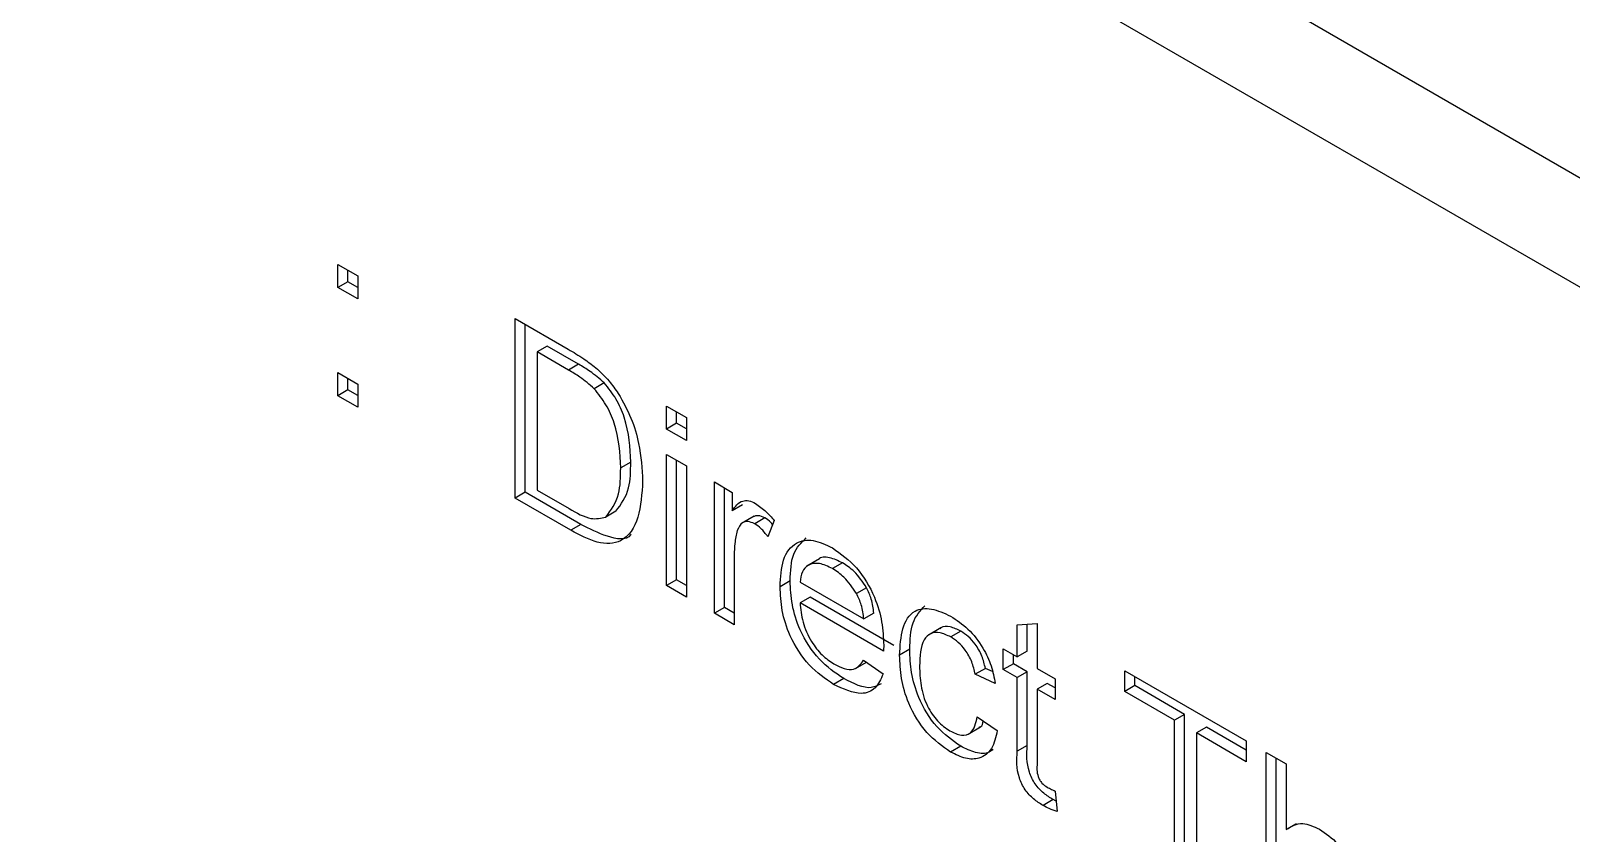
# Model space of a CAD drawing. Extents: x 150 to 4150, y 50 to 2920.
# Drawn here: x 3858.29 to 3901.49, y 2112.3 to 2134.78 of the extents above; entities that cross this region are included whole.
import ezdxf

# ---------------------------------------------------------------- set-up
doc = ezdxf.new("R2010")
doc.units = 0
doc.header["$LTSCALE"] = 10
doc.linetypes.add('SLD-KATı', pattern=[0])
doc.layers.get('0').update_dxf_attribs({"linetype": 'CONTINUOUS'})

msp = doc.modelspace()

# ---------------------------------------------------------------- linework, layer by layer
at = {"color": 7, "linetype": 'SLD-KATı'}
for p, q in [((3912.377, 2124.512), (3116.882, 2583.741)), ((3912.377, 2121.45), (3116.882, 2580.679)), ((3866.899, 2128.234), (3867.458, 2127.912)), ((3866.899, 2127.589), (3866.899, 2128.234)), ((3867.182, 2127.752), (3866.899, 2127.589)), ((3867.182, 2127.752), (3867.182, 2128.071)), ((3867.458, 2127.593), (3867.182, 2127.752)), ((3867.458, 2127.912), (3867.458, 2127.267)), ((3867.458, 2127.267), (3866.899, 2127.589)), ((3871.872, 2126.719), (3873.363, 2125.858)), ((3871.872, 2121.685), (3871.872, 2126.719)), ((3872.155, 2121.849), (3872.155, 2126.555)), ((3872.77, 2125.946), (3872.487, 2125.783)), ((3873.371, 2125.273), (3872.487, 2125.783)), ((3872.487, 2125.783), (3872.487, 2121.911)), ((3873.653, 2125.436), (3872.77, 2125.946)), ((3866.899, 2125.202), (3867.458, 2124.879)), ((3866.899, 2124.556), (3866.899, 2125.202)), ((3873.653, 2125.436), (3873.371, 2125.273)), ((3867.182, 2124.72), (3866.899, 2124.556)), ((3867.182, 2124.72), (3867.182, 2125.038)), ((3867.458, 2124.56), (3867.182, 2124.72)), ((3867.458, 2124.879), (3867.458, 2124.234)), ((3874.374, 2124.916), (3874.091, 2124.753)), ((3867.458, 2124.234), (3866.899, 2124.556)), ((3876.119, 2124.267), (3876.678, 2123.944)), ((3876.119, 2123.622), (3876.119, 2124.267)), ((3876.402, 2123.785), (3876.402, 2124.104)), ((3876.678, 2123.944), (3876.678, 2123.299)), ((3876.402, 2123.785), (3876.119, 2123.622)), ((3876.678, 2123.299), (3876.119, 2123.622)), ((3876.678, 2123.626), (3876.402, 2123.785)), ((3875.117, 2122.694), (3874.834, 2122.531)), ((3876.119, 2122.912), (3876.678, 2122.589)), ((3876.119, 2119.234), (3876.119, 2122.912)), ((3876.402, 2119.397), (3876.402, 2122.749)), ((3876.678, 2122.589), (3876.678, 2118.911)), ((3877.46, 2122.138), (3877.963, 2121.847)), ((3877.46, 2118.46), (3877.46, 2122.138)), ((3872.155, 2121.849), (3871.872, 2121.685)), ((3873.433, 2120.784), (3871.872, 2121.685)), ((3873.716, 2120.947), (3872.155, 2121.849)), ((3872.487, 2121.911), (3873.385, 2121.393)), ((3877.743, 2118.623), (3877.743, 2121.974)), ((3877.963, 2121.847), (3877.963, 2121.334)), ((3874.698, 2121.318), (3874.415, 2121.154)), ((3878.246, 2121.497), (3877.963, 2121.334)), ((3873.716, 2120.947), (3873.433, 2120.784)), ((3878.576, 2121.181), (3878.223, 2120.977)), ((3878.875, 2121.131), (3878.592, 2120.968)), ((3879.137, 2121.062), (3878.962, 2120.603)), ((3878.019, 2120.091), (3878.019, 2118.137)), ((3880.407, 2119.982), (3880.054, 2119.778)), ((3881.056, 2119.872), (3880.774, 2119.709)), ((3876.402, 2119.397), (3876.119, 2119.234)), ((3876.678, 2118.911), (3876.119, 2119.234)), ((3876.678, 2119.238), (3876.402, 2119.397)), ((3879.587, 2119.366), (3879.304, 2119.203)), ((3879.863, 2119.331), (3881.651, 2118.299)), ((3881.729, 2119.175), (3881.446, 2119.012)), ((3880.146, 2118.913), (3879.863, 2118.75)), ((3882.207, 2117.397), (3879.863, 2118.75)), ((3882.49, 2117.56), (3880.146, 2118.913)), ((3877.743, 2118.623), (3877.46, 2118.46)), ((3878.019, 2118.137), (3877.46, 2118.46)), ((3878.019, 2118.464), (3877.743, 2118.623)), ((3881.934, 2118.462), (3881.651, 2118.299)), ((3883.815, 2118.05), (3883.462, 2117.846)), ((3884.373, 2117.958), (3884.09, 2117.794)), ((3885.954, 2118.13), (3886.513, 2118.174)), ((3885.954, 2117.234), (3885.954, 2118.13)), ((3886.237, 2117.398), (3886.237, 2118.152)), ((3886.513, 2118.174), (3886.513, 2116.912)), ((3882.94, 2117.448), (3882.657, 2117.284)), ((3885.563, 2117.46), (3885.954, 2117.234)), ((3885.563, 2116.879), (3885.563, 2117.46)), ((3886.237, 2117.398), (3885.954, 2117.234)), ((3881.423, 2116.912), (3881.724, 2117.086)), ((3881.645, 2117.141), (3882.192, 2116.76)), ((3885.063, 2116.914), (3884.78, 2116.75)), ((3885.259, 2116.823), (3885.063, 2116.914)), ((3885.846, 2117.043), (3885.563, 2116.879)), ((3885.846, 2117.043), (3885.846, 2117.297)), ((3886.237, 2116.817), (3885.846, 2117.043)), ((3886.513, 2116.912), (3887.016, 2116.621)), ((3881.089, 2116.627), (3880.806, 2116.464)), ((3885.339, 2116.492), (3884.78, 2116.75)), ((3885.954, 2116.654), (3885.563, 2116.879)), ((3886.237, 2116.817), (3885.954, 2116.654)), ((3885.954, 2114.59), (3885.954, 2116.654)), ((3886.237, 2114.753), (3886.237, 2116.817)), ((3886.795, 2116.494), (3886.513, 2116.331)), ((3887.016, 2116.367), (3886.795, 2116.494)), ((3887.016, 2116.621), (3887.016, 2116.041)), ((3888.971, 2116.847), (3892.38, 2114.88)), ((3888.971, 2116.267), (3888.971, 2116.847)), ((3889.254, 2116.43), (3889.254, 2116.684)), ((3886.513, 2116.331), (3886.513, 2114.244)), ((3887.016, 2116.041), (3886.513, 2116.331)), ((3889.254, 2116.43), (3888.971, 2116.267)), ((3890.368, 2115.46), (3888.971, 2116.267)), ((3890.651, 2115.624), (3889.254, 2116.43)), ((3890.651, 2115.624), (3890.368, 2115.46)), ((3890.651, 2111.171), (3890.651, 2115.624)), ((3884.575, 2115.069), (3884.929, 2115.274)), ((3884.836, 2115.557), (3885.395, 2115.169)), ((3890.368, 2111.008), (3890.368, 2115.46)), ((3891.266, 2115.269), (3890.983, 2115.105)), ((3892.38, 2114.626), (3891.266, 2115.269)), ((3886.237, 2114.753), (3885.954, 2114.59)), ((3890.983, 2115.105), (3890.983, 2110.653)), ((3892.38, 2114.299), (3890.983, 2115.105)), ((3892.38, 2114.88), (3892.38, 2114.299)), ((3884.37, 2114.733), (3884.087, 2114.569)), ((3892.939, 2114.557), (3893.498, 2114.235)), ((3892.939, 2109.524), (3892.939, 2114.557)), ((3893.222, 2109.687), (3893.222, 2114.394)), ((3893.498, 2114.235), (3893.498, 2112.397)), ((3887.016, 2113.476), (3887.071, 2112.902)), ((3886.96, 2113.237), (3886.678, 2113.074)), ((3887.043, 2113.196), (3886.96, 2113.237)), ((3893.78, 2112.56), (3893.498, 2112.397))]:
    msp.add_line(p, q, dxfattribs=at)
for points, knots in [([(3873.363, 2125.858), (3873.507, 2125.774), (3873.766, 2125.624), (3874.021, 2125.427), (3874.133, 2125.341)], [0, 0, 0, 0, 0.560174, 1, 1, 1, 1]), ([(3874.091, 2124.753), (3873.958, 2124.867), (3873.721, 2125.071), (3873.478, 2125.211), (3873.371, 2125.273)], [0, 0, 0, 0, 0.559255, 1, 1, 1, 1]), ([(3874.374, 2124.916), (3874.241, 2125.03), (3874.004, 2125.234), (3873.761, 2125.374), (3873.653, 2125.436)], [0, 0, 0, 0, 0.559255, 1, 1, 1, 1]), ([(3874.133, 2125.341), (3874.262, 2125.224), (3874.492, 2125.014), (3874.683, 2124.737), (3874.767, 2124.615)], [0, 0, 0, 0, 0.559847, 1, 1, 1, 1]), ([(3874.834, 2122.531), (3874.814, 2122.941), (3874.787, 2123.514), (3874.439, 2124.316), (3874.207, 2124.608), (3874.091, 2124.753)], [0, 0, 0, 0, 0.55915, 0.78004, 1, 1, 1, 1]), ([(3875.117, 2122.694), (3875.097, 2123.104), (3875.07, 2123.677), (3874.722, 2124.479), (3874.49, 2124.771), (3874.374, 2124.916)], [0, 0, 0, 0, 0.55915, 0.78004, 1, 1, 1, 1]), ([(3874.767, 2124.615), (3874.895, 2124.388), (3875.151, 2123.933), (3875.4, 2123.071), (3875.43, 2122.509), (3875.449, 2122.165)], [0, 0, 0, 0, 0.279769, 0.559929, 1, 1, 1, 1]), ([(3874.415, 2121.154), (3874.561, 2121.349), (3874.822, 2121.699), (3874.83, 2122.275), (3874.834, 2122.531)], [0, 0, 0, 0, 0.5574522, 1, 1, 1, 1]), ([(3874.698, 2121.318), (3874.843, 2121.512), (3875.105, 2121.862), (3875.113, 2122.439), (3875.117, 2122.694)], [0, 0, 0, 0, 0.5574522, 1, 1, 1, 1]), ([(3875.449, 2122.165), (3875.427, 2121.81), (3875.383, 2121.102), (3874.939, 2120.412), (3874.186, 2120.385), (3873.685, 2120.651), (3873.433, 2120.784)], [0, 0, 0, 0, 0.28084, 0.559952, 0.779068, 1, 1, 1, 1]), ([(3873.385, 2121.393), (3873.597, 2121.271), (3873.974, 2121.054), (3874.28, 2121.124), (3874.415, 2121.154)], [0, 0, 0, 0, 0.561861, 1, 1, 1, 1]), ([(3877.963, 2121.334), (3878.047, 2121.45), (3878.163, 2121.611), (3878.423, 2121.627), (3878.55, 2121.567), (3878.614, 2121.536)], [0, 0, 0, 0, 0.559599, 0.779772, 1, 1, 1, 1]), ([(3878.614, 2121.536), (3878.717, 2121.465), (3878.901, 2121.339), (3879.064, 2121.147), (3879.137, 2121.062)], [0, 0, 0, 0, 0.559546, 1, 1, 1, 1]), ([(3875.128, 2120.675), (3875.123, 2120.668), (3874.993, 2120.485), (3874.446, 2120.582), (3873.96, 2120.825), (3873.716, 2120.947)], [0, 0, 0, 0, 0.01872, 0.507336, 1, 1, 1, 1]), ([(3878.592, 2120.968), (3878.528, 2120.996), (3878.401, 2121.051), (3878.21, 2121), (3878.145, 2120.862), (3878.105, 2120.778)], [0, 0, 0, 0, 0.280305, 0.560911, 1, 1, 1, 1]), ([(3878.875, 2121.131), (3878.81, 2121.161), (3878.684, 2121.218), (3878.589, 2121.178), (3878.542, 2121.158)], [0, 0, 0, 0, 0.5128873, 1, 1, 1, 1]), ([(3878.962, 2120.603), (3878.898, 2120.687), (3878.784, 2120.836), (3878.651, 2120.928), (3878.592, 2120.968)], [0, 0, 0, 0, 0.560116, 1, 1, 1, 1]), ([(3879.092, 2120.946), (3879.078, 2120.964), (3879.012, 2121.046), (3878.934, 2121.094), (3878.875, 2121.131)], [0, 0, 0, 0, 0.225638, 1, 1, 1, 1]), ([(3878.105, 2120.778), (3878.077, 2120.659), (3878.026, 2120.446), (3878.021, 2120.199), (3878.019, 2120.091)], [0, 0, 0, 0, 0.559888, 1, 1, 1, 1]), ([(3879.304, 2119.203), (3879.318, 2119.468), (3879.346, 2119.996), (3879.698, 2120.464), (3880.22, 2120.555), (3880.591, 2120.377), (3880.776, 2120.288)], [0, 0, 0, 0, 0.280748, 0.559775, 0.779666, 1, 1, 1, 1]), ([(3879.587, 2119.366), (3879.597, 2119.638), (3879.616, 2120.168), (3879.898, 2120.438), (3880.036, 2120.57)], [0, 0, 0, 0, 0.511608, 1, 1, 1, 1]), ([(3881.056, 2119.872), (3880.934, 2119.928), (3880.69, 2120.041), (3880.446, 2120.041), (3880.375, 2119.962), (3880.373, 2119.96)], [0, 0, 0, 0, 0.49506, 0.988967, 1, 1, 1, 1]), ([(3880.776, 2120.288), (3881.007, 2120.123), (3881.47, 2119.795), (3881.962, 2118.972), (3882.182, 2118.203), (3882.201, 2117.775), (3882.21, 2117.561)], [0, 0, 0, 0, 0.279366, 0.558398, 0.778885, 1, 1, 1, 1]), ([(3880.774, 2119.709), (3880.649, 2119.769), (3880.4, 2119.888), (3880.099, 2119.838), (3879.908, 2119.642), (3879.878, 2119.435), (3879.863, 2119.331)], [0, 0, 0, 0, 0.28019, 0.559728, 0.779642, 1, 1, 1, 1]), ([(3881.446, 2119.012), (3881.335, 2119.178), (3881.136, 2119.474), (3880.885, 2119.637), (3880.774, 2119.709)], [0, 0, 0, 0, 0.558512, 1, 1, 1, 1]), ([(3881.729, 2119.175), (3881.618, 2119.341), (3881.419, 2119.637), (3881.167, 2119.8), (3881.056, 2119.872)], [0, 0, 0, 0, 0.558512, 1, 1, 1, 1]), ([(3880.806, 2116.464), (3880.57, 2116.624), (3880.1, 2116.944), (3879.574, 2117.762), (3879.333, 2118.549), (3879.314, 2118.985), (3879.304, 2119.203)], [0, 0, 0, 0, 0.2799521, 0.5586609, 0.7789943, 1, 1, 1, 1]), ([(3881.089, 2116.627), (3880.853, 2116.787), (3880.383, 2117.108), (3879.857, 2117.925), (3879.616, 2118.712), (3879.597, 2119.148), (3879.587, 2119.366)], [0, 0, 0, 0, 0.2799521, 0.5586609, 0.7789943, 1, 1, 1, 1]), ([(3881.934, 2118.462), (3881.919, 2118.593), (3881.894, 2118.827), (3881.779, 2119.069), (3881.729, 2119.175)], [0, 0, 0, 0, 0.560674, 1, 1, 1, 1]), ([(3879.863, 2118.75), (3879.88, 2118.573), (3879.915, 2118.221), (3880.148, 2117.688), (3880.473, 2117.27), (3880.701, 2117.116), (3880.815, 2117.039)], [0, 0, 0, 0, 0.280633, 0.559687, 0.779661, 1, 1, 1, 1]), ([(3881.651, 2118.299), (3881.637, 2118.43), (3881.611, 2118.664), (3881.496, 2118.906), (3881.446, 2119.012)], [0, 0, 0, 0, 0.560674, 1, 1, 1, 1]), ([(3882.94, 2117.448), (3882.95, 2117.714), (3882.969, 2118.241), (3883.235, 2118.529), (3883.366, 2118.671)], [0, 0, 0, 0, 0.506404, 1, 1, 1, 1]), ([(3882.657, 2117.284), (3882.671, 2117.544), (3882.7, 2118.06), (3883.014, 2118.566), (3883.542, 2118.629), (3883.905, 2118.461), (3884.086, 2118.377)], [0, 0, 0, 0, 0.280838, 0.55968, 0.779579, 1, 1, 1, 1]), ([(3884.086, 2118.377), (3884.252, 2118.268), (3884.582, 2118.052), (3884.989, 2117.533), (3885.243, 2116.984), (3885.307, 2116.656), (3885.339, 2116.492)], [0, 0, 0, 0, 0.280267, 0.559439, 0.779535, 1, 1, 1, 1]), ([(3884.09, 2117.794), (3883.988, 2117.844), (3883.784, 2117.942), (3883.517, 2117.908), (3883.245, 2117.648), (3883.228, 2117.255), (3883.216, 2116.979)], [0, 0, 0, 0, 0.187089, 0.37388, 0.56073, 1, 1, 1, 1]), ([(3884.373, 2117.958), (3884.272, 2118.004), (3884.072, 2118.098), (3883.863, 2118.099), (3883.794, 2118.03), (3883.786, 2118.021)], [0, 0, 0, 0, 0.465771, 0.930801, 1, 1, 1, 1]), ([(3884.78, 2116.75), (3884.752, 2116.866), (3884.697, 2117.098), (3884.516, 2117.416), (3884.303, 2117.656), (3884.161, 2117.748), (3884.09, 2117.794)], [0, 0, 0, 0, 0.280213, 0.559476, 0.779649, 1, 1, 1, 1]), ([(3885.063, 2116.914), (3885.035, 2117.029), (3884.98, 2117.261), (3884.799, 2117.58), (3884.586, 2117.819), (3884.444, 2117.911), (3884.373, 2117.958)], [0, 0, 0, 0, 0.280213, 0.559476, 0.779649, 1, 1, 1, 1]), ([(3882.21, 2117.561), (3882.21, 2117.53), (3882.209, 2117.475), (3882.208, 2117.421), (3882.207, 2117.397)], [0, 0, 0, 0, 0.559999, 1, 1, 1, 1]), ([(3884.37, 2114.733), (3884.138, 2114.894), (3883.676, 2115.217), (3883.181, 2116.039), (3882.965, 2116.807), (3882.948, 2117.234), (3882.94, 2117.448)], [0, 0, 0, 0, 0.279595, 0.558341, 0.778834, 1, 1, 1, 1]), ([(3880.815, 2117.039), (3880.911, 2116.99), (3881.103, 2116.892), (3881.433, 2116.861), (3881.565, 2117.035), (3881.645, 2117.141)], [0, 0, 0, 0, 0.281282, 0.561906, 1, 1, 1, 1]), ([(3884.087, 2114.569), (3883.856, 2114.731), (3883.393, 2115.054), (3882.898, 2115.876), (3882.682, 2116.644), (3882.665, 2117.071), (3882.657, 2117.284)], [0, 0, 0, 0, 0.279595, 0.558341, 0.778834, 1, 1, 1, 1]), ([(3883.216, 2116.979), (3883.221, 2116.801), (3883.232, 2116.447), (3883.391, 2115.888), (3883.71, 2115.411), (3883.948, 2115.244), (3884.068, 2115.161)], [0, 0, 0, 0, 0.281276, 0.560536, 0.78011, 1, 1, 1, 1]), ([(3882.192, 2116.76), (3882.13, 2116.613), (3882.004, 2116.319), (3881.516, 2116.132), (3881.075, 2116.338), (3880.806, 2116.464)], [0, 0, 0, 0, 0.280613, 0.560833, 1, 1, 1, 1]), ([(3882.138, 2116.485), (3882.05, 2116.438), (3881.769, 2116.284), (3881.366, 2116.487), (3881.089, 2116.627)], [0, 0, 0, 0, 0.312068, 1, 1, 1, 1]), ([(3884.068, 2115.161), (3884.177, 2115.11), (3884.395, 2115.008), (3884.729, 2115.099), (3884.795, 2115.383), (3884.836, 2115.557)], [0, 0, 0, 0, 0.280899, 0.560906, 1, 1, 1, 1]), ([(3884.887, 2115.268), (3884.903, 2115.271), (3884.972, 2115.283), (3884.989, 2115.373), (3885.001, 2115.442)], [0, 0, 0, 0, 0.232202, 1, 1, 1, 1]), ([(3885.395, 2115.169), (3885.354, 2114.989), (3885.272, 2114.629), (3884.931, 2114.372), (3884.513, 2114.359), (3884.229, 2114.499), (3884.087, 2114.569)], [0, 0, 0, 0, 0.280202, 0.55951, 0.779586, 1, 1, 1, 1]), ([(3886.96, 2113.237), (3886.873, 2113.292), (3886.697, 2113.4), (3886.445, 2113.663), (3886.204, 2114.171), (3886.223, 2114.513), (3886.237, 2114.753)], [0, 0, 0, 0, 0.187433, 0.373821, 0.559462, 1, 1, 1, 1]), ([(3885.275, 2114.65), (3885.24, 2114.618), (3885.119, 2114.506), (3884.791, 2114.531), (3884.51, 2114.665), (3884.37, 2114.733)], [0, 0, 0, 0, 0.166052, 0.582707, 1, 1, 1, 1]), ([(3886.678, 2113.074), (3886.59, 2113.128), (3886.414, 2113.237), (3886.162, 2113.5), (3885.921, 2114.008), (3885.94, 2114.349), (3885.954, 2114.59)], [0, 0, 0, 0, 0.187433, 0.373821, 0.559462, 1, 1, 1, 1]), ([(3886.513, 2114.244), (3886.506, 2114.127), (3886.497, 2113.98), (3886.583, 2113.784), (3886.668, 2113.666), (3886.745, 2113.618), (3886.796, 2113.586)], [0, 0, 0, 0, 0.499596, 0.625239, 0.750354, 1, 1, 1, 1]), ([(3886.796, 2113.586), (3886.837, 2113.564), (3886.911, 2113.524), (3886.983, 2113.491), (3887.016, 2113.476)], [0, 0, 0, 0, 0.559965, 1, 1, 1, 1]), ([(3887.071, 2112.902), (3886.999, 2112.927), (3886.868, 2112.972), (3886.736, 2113.043), (3886.678, 2113.074)], [0, 0, 0, 0, 0.560078, 1, 1, 1, 1]), ([(3893.498, 2112.397), (3893.642, 2112.487), (3893.901, 2112.648), (3894.27, 2112.479), (3894.432, 2112.405)], [0, 0, 0, 0, 0.559341, 1, 1, 1, 1]), ([(3894.432, 2112.405), (3894.608, 2112.285), (3894.96, 2112.048), (3895.374, 2111.43), (3895.499, 2110.842), (3895.506, 2110.52), (3895.509, 2110.359)], [0, 0, 0, 0, 0.280318, 0.55834, 0.778554, 1, 1, 1, 1])]:
    msp.add_open_spline(points, degree=3, knots=knots, dxfattribs=at)

doc.saveas('drawing.dxf')
